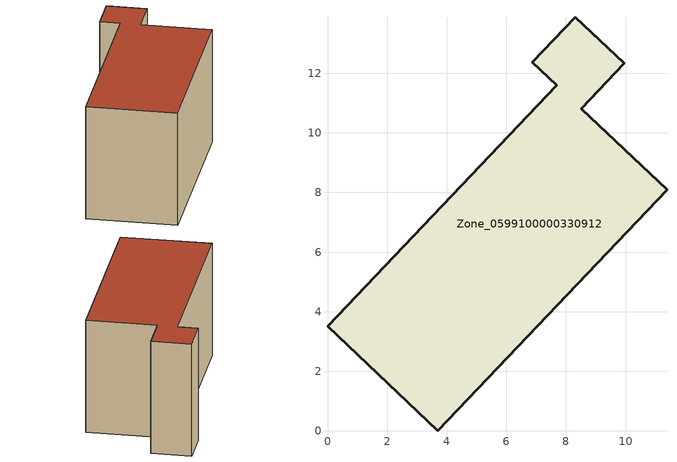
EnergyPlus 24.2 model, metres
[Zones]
Zone_0599100000330912
 floor ground (C_G): 6.87,12.37 8.32,13.89 9.95,12.34 8.51,10.82 11.39,8.09 3.7,0 0,3.51 7.69,11.6 z3.2
 wall outside (C_F): 3.7,0 11.39,8.09 8.51,10.82 9.95,12.34 8.32,13.89 6.87,12.37 7.69,11.6 0,3.51 3.7,0 z3.2:9.9
 roof outside (C_R): 8.32,13.89 6.87,12.37 7.69,11.6 0,3.51 3.7,0 11.39,8.09 8.51,10.82 9.95,12.34 z9.9
[BUILDING]
Pand.0599100000330912: North Axis=0; Terrain=City; Loads Convergence Tolerance Value=0.04; Temperature Convergence Tolerance Value=0.4; Solar Distribution=FullExterior; Maximum Number of Warmup Days=25; Minimum Number of Warmup Days=1
[Site:Location]
Rotterdam.The.Hague.AP_ZH_NLD Design_Conditions: Latitude=51.96; Longitude=4.45; Time Zone=1; Elevation=-4.5
[SITE:GROUNDTEMPERATURE:BUILDINGSURFACE]
18, 18, 18, 18, 18, 18, 18, 18, 18, 18, 18, 18
[MATERIAL] Thermal Absorptance=0.9; Solar Absorptance=0.7; Visible Absorptance=0.7
Name | Roughness | Thickness | Conductivity | Density | Specific Heat
G.TI.1975-1991 | MediumSmooth | 0.15 | 0.288461 | 540 | 1210
F.TI.1975-1991 | Rough | 0.3 | 0.230769 | 1920 | 840
R.TI.1975-1991 | MediumRough | 0.2 | 0.153846 | 1500 | 1000
[CONSTRUCTION]
C_G: G.TI.1975-1991
C_F: F.TI.1975-1991
C_R: R.TI.1975-1991
[ZONE]
Zone_0599100000330912: Type=1; Multiplier=1; Ceiling Height=Autocalculate; Volume=Autocalculate; Floor Area=autocalculate; Part of Total Floor Area=Yes
[ZONEINFILTRATION:DESIGNFLOWRATE]
Infil_Zone_0599100000330912: Zone or ZoneList or Space or SpaceList=Zone_0599100000330912; Schedule=AlwaysOn; Design Flow Rate Calculation Method=Flow/Area; Flow Rate per Floor Area=0.003; Constant Term Coefficient=1; Temperature Term Coefficient=0; Velocity Term Coefficient=0; Velocity Squared Term Coefficient=0
[HVACTEMPLATE:ZONE:IDEALLOADSAIRSYSTEM]
Zone_0599100000330912: Maximum Heating Supply Air Temperature=50; Minimum Cooling Supply Air Temperature=13; Maximum Heating Supply Air Humidity Ratio=0.0156; Minimum Cooling Supply Air Humidity Ratio=0.0077; Heating Limit=NoLimit; Cooling Limit=NoLimit; Dehumidification Control Type=ConstantSensibleHeatRatio; Cooling Sensible Heat Ratio=0.7; Dehumidification Setpoint=60; Humidification Control Type=None; Humidification Setpoint=30; Outdoor Air Method=None; Outdoor Air Flow Rate per Person=0.00944; Outdoor Air Flow Rate per Zone Floor Area=0; Outdoor Air Flow Rate per Zone=0; Demand Controlled Ventilation Type=None; Outdoor Air Economizer Type=NoEconomizer; Heat Recovery Type=None; Sensible Heat Recovery Effectiveness=0.7; Latent Heat Recovery Effectiveness=0.65
[ZONECONTROL:THERMOSTAT]
ThermostatControl_Zone_0599100000330912: Zone or ZoneList=Zone_0599100000330912; Control Type Schedule=DualSetpointControlType; Control 1=Thermostat_Zone_0599100000330912; Temperature Difference Between Cutout And Setpoint=0
[THERMOSTATSETPOINT:DUALSETPOINT]
Thermostat_Zone_0599100000330912: Heating Setpoint Temperature Schedule=HeatingSetpoint_Zone_0599100000330912; Cooling Setpoint Temperature Schedule=CoolingSetpoint_Zone_0599100000330912
[SCHEDULE:COMPACT]
HeatingSetpoint_Zone_0599100000330912: Through: 12/31, For: AllDays, Until: 24:00, 21
CoolingSetpoint_Zone_0599100000330912: Through: 12/31, For: AllDays, Until: 24:00, 24
DualSetpointControlType: Through: 12/31, For: AllDays, Until: 24:00, 4
AlwaysOn: Through: 12/31, For: AllDays, Until: 24:00, 1
